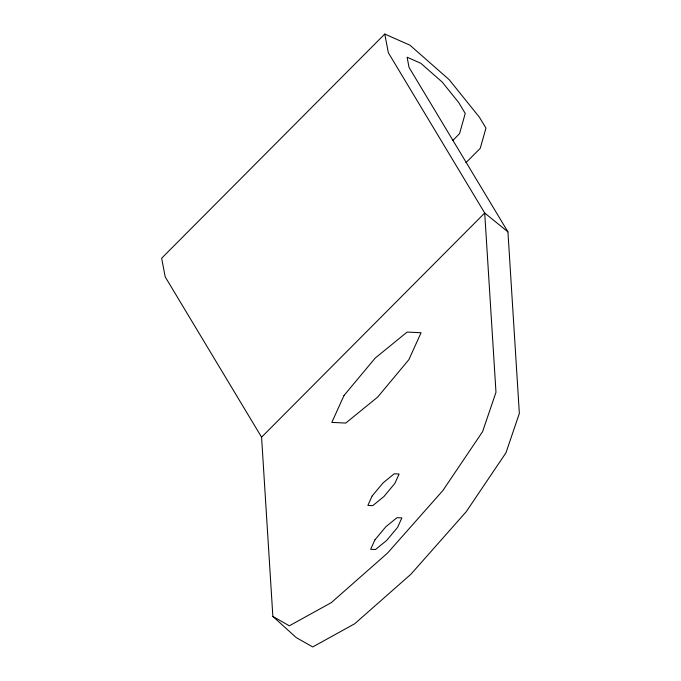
<?xml version="1.0" encoding="UTF-8"?>
<svg xmlns="http://www.w3.org/2000/svg" width="681" height="681" viewBox="0 0 681 681"><rect width="100%" height="100%" fill="white"/><g stroke="black" fill="none" stroke-linecap="round" stroke-linejoin="round"><path stroke-width="1.02" d="M465.991 162.657L480.233 148.347L485.953 128.096L479.424 117.243L449.171 79.66L409.962 45.201L384.765 34.05L161.644 258.218L165.219 276.912L261.581 437.176L272.86 616.441L296.235 637.586L312.715 646.95L354.673 623.779L410.864 574.27L466.238 511.695L505.949 452.814L519.356 413.418L507.941 231.889L409.043 67.402L407.093 57.204L420.832 63.29L442.224 82.086L458.722 102.584L465.251 113.438L459.53 133.689L452.788 140.465M261.581 437.176L484.71 213.017L388.349 52.743L384.765 34.05M272.86 616.441L289.34 625.805L331.298 602.634L387.489 553.125L442.863 490.55L482.574 431.677L495.981 392.273L484.71 213.017L507.941 231.889M344.024 395.474L331.817 422.399L345.761 423.063L377.674 397.074L408.864 359.653L421.071 332.728L407.127 332.073L375.214 358.061L344.024 395.474M372.149 495.972L367.885 505.396L372.762 505.625L383.931 496.526L394.844 483.433L399.117 474.01L394.239 473.78L383.071 482.872L372.149 495.972M374.916 539.863L370.643 549.286L375.52 549.516L386.689 540.416L397.61 527.324L401.884 517.9L396.997 517.671L385.829 526.762L374.916 539.863"/></g></svg>
